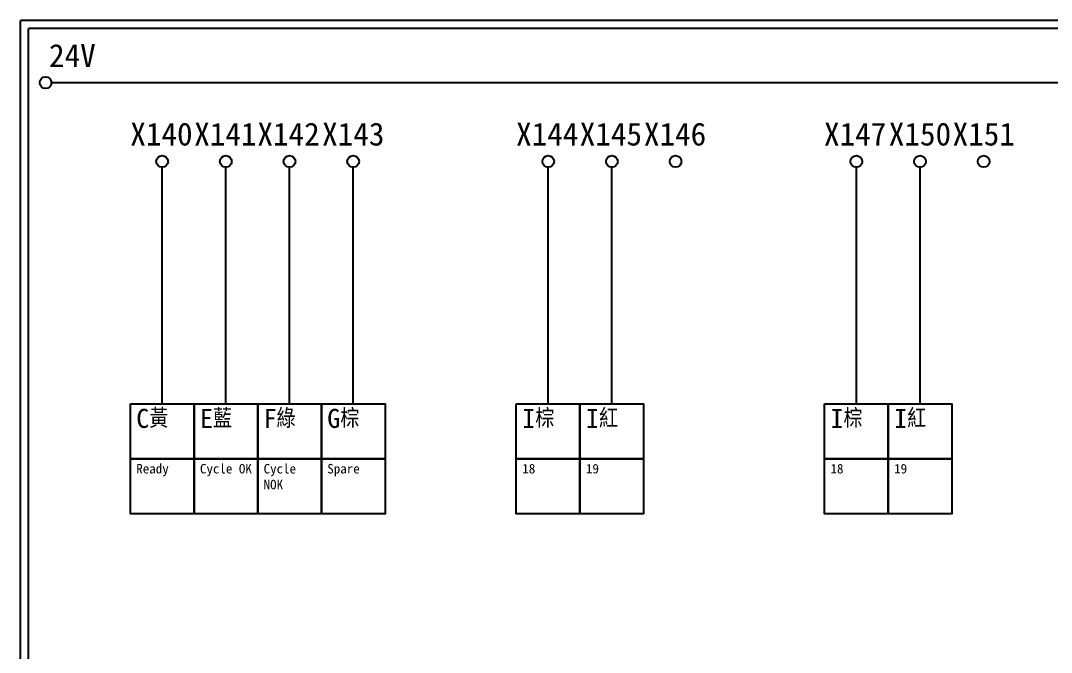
# Model space of a CAD drawing. Extents: x 627 to 914, y 3 to 207.
# Drawn here: x 627.2 to 789.3, y 107.6 to 207 of the extents above; entities that cross this region are included whole.
import ezdxf

# ---------------------------------------------------------------- set-up
doc = ezdxf.new("R2010")
doc.units = 0
doc.layers.get('0').update_dxf_attribs({"linetype": 'CONTINUOUS'})
doc.layers.add('圖框層', color=7, linetype='CONTINUOUS')
doc.layers.add('標尺寸層', color=3, linetype='CONTINUOUS')
doc.styles.add('STSL', font='KAIU.TTF')

msp = doc.modelspace()

# ---------------------------------------------------------------- linework, layer by layer
for p, q in [((649.45, 146.73), (649.45, 183.91)), ((659.46, 146.73), (659.46, 183.91)), ((669.47, 146.73), (669.47, 183.91)), ((679.48, 146.73), (679.48, 183.91)), ((710.14, 146.73), (710.14, 183.91)), ((720.15, 146.73), (720.15, 183.91)), ((758.59, 146.73), (758.59, 183.91)), ((768.6, 146.73), (768.6, 183.91))]:
    msp.add_line(p, q)
for points in [[(644.45, 146.73), (654.46, 146.73), (654.46, 138.07), (644.45, 138.07)], [(654.46, 146.73), (664.47, 146.73), (664.47, 138.07), (654.46, 138.07)], [(664.47, 146.73), (674.48, 146.73), (674.48, 138.07), (664.47, 138.07)], [(674.48, 146.73), (684.49, 146.73), (684.49, 138.07), (674.48, 138.07)], [(705.13, 146.73), (715.14, 146.73), (715.14, 138.07), (705.13, 138.07)], [(715.14, 146.73), (725.15, 146.73), (725.15, 138.07), (715.14, 138.07)], [(753.59, 146.73), (763.6, 146.73), (763.6, 138.07), (753.59, 138.07)], [(763.6, 146.73), (773.61, 146.73), (773.61, 138.07), (763.6, 138.07)], [(644.45, 138.07), (654.46, 138.07), (654.46, 129.4), (644.45, 129.4)], [(654.46, 138.07), (664.47, 138.07), (664.47, 129.4), (654.46, 129.4)], [(664.47, 138.07), (674.48, 138.07), (674.48, 129.4), (664.47, 129.4)], [(674.48, 138.07), (684.49, 138.07), (684.49, 129.4), (674.48, 129.4)], [(705.13, 138.07), (715.14, 138.07), (715.14, 129.4), (705.13, 129.4)], [(715.14, 138.07), (725.15, 138.07), (725.15, 129.4), (715.14, 129.4)], [(753.59, 138.07), (763.6, 138.07), (763.6, 129.4), (753.59, 129.4)], [(763.6, 138.07), (773.61, 138.07), (773.61, 129.4), (763.6, 129.4)]]:
    msp.add_lwpolyline(points, close=True)
at = {"layer": '圖框層', "color": 7}
for p, q in [((914.2, 206.97), (627.2, 206.97)), ((627.2, 3), (627.2, 206.97)), ((912.95, 205.72), (628.45, 205.72)), ((628.45, 4.25), (628.45, 205.72))]:
    msp.add_line(p, q, dxfattribs=at)
at = {"layer": '標尺寸層', "color": 7}
msp.add_line((632.04, 197.22), (909.63, 197.22), dxfattribs=at)
for centre in [(631.12, 197.22), (649.45, 184.83), (659.46, 184.83), (669.47, 184.83), (679.48, 184.83), (710.14, 184.83), (720.15, 184.83), (730.16, 184.83), (758.59, 184.83), (768.6, 184.83), (778.61, 184.83)]:
    msp.add_circle(centre, 0.92, dxfattribs=at)

# ---------------------------------------------------------------- texts
at = {"width": 8.2913, "attachment_point": 1}
for s, insert, char_height in [('C{\\Fromanc,chineset|c136;黃}', (645.38, 145.93), 3), ('E{\\Fromanc,chineset|c136;藍}', (655.39, 145.93), 3), ('F{\\Fromanc,chineset|c136;綠}', (665.4, 145.93), 3), ('G{\\Fromanc,chineset|c136;棕}', (675.41, 145.93), 3), ('I{\\Fromanc,chineset|c136;棕}', (706.07, 145.93), 3), ('I{\\Fromanc,chineset|c136;紅}', (716.08, 145.93), 3), ('I{\\Fromanc,chineset|c136;棕}', (754.52, 145.93), 3), ('I{\\Fromanc,chineset|c136;紅}', (764.53, 145.93), 3), ('Ready', (645.38, 137.27), 1.5), ('Cycle OK', (655.39, 137.27), 1.5), ('Cycle NOK', (665.4, 137.27), 1.5), ('Spare', (675.41, 137.27), 1.5), ('18', (706.07, 137.27), 1.5), ('19', (716.08, 137.27), 1.5), ('18', (754.52, 137.27), 1.5), ('19', (764.53, 137.27), 1.5)]:
    msp.add_mtext(s, dxfattribs=dict(at, insert=insert, char_height=char_height))
at = {"layer": '圖框層', "color": 4, "style": 'STSL'}
for s, p in [('24V', (631.66, 199.68)), ('X140', (644.44, 187.33)), ('X141', (654.49, 187.33)), ('X142', (664.42, 187.33)), ('X143', (674.6, 187.33)), ('X144', (705.09, 187.33)), ('X145', (715.1, 187.33)), ('X146', (725.19, 187.33)), ('X147', (753.5, 187.33)), ('X150', (763.69, 187.33)), ('X151', (773.72, 187.33))]:
    msp.add_text(s, height=3.6, dxfattribs=at).set_placement(p)

doc.saveas('drawing.dxf')
